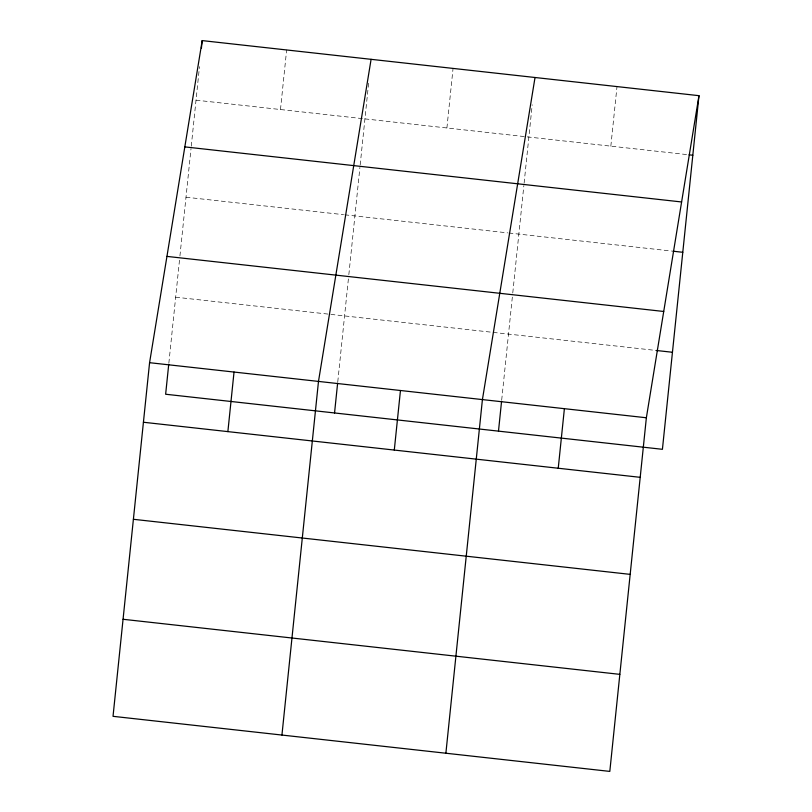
<?xml version="1.0" encoding="UTF-8"?>
<svg xmlns="http://www.w3.org/2000/svg" width="812" height="812" viewBox="0 0 812 812"><rect width="100%" height="100%" fill="white"/><g stroke="black" fill="none" stroke-linecap="round" stroke-linejoin="round"><path stroke-width="0.61" stroke-dasharray="4.06 3.04" d="M168.855 363.137L179.797 257.201M179.929 255.953L191.013 148.687M191.267 146.201L199.488 66.655M280.485 109.529L286.636 49.958M337.762 381.863L348.703 275.928M348.835 274.679L359.919 167.414M360.173 164.927L368.78 81.667M446.904 127.981L453.055 68.411M501.694 400.032L512.646 294.096M512.778 292.848L523.862 185.593M524.116 183.096L532.205 104.799M610.837 146.15L616.998 86.59M196.027 100.17L362.416 118.613M364.933 118.887L686.597 154.554M185.999 197.214L343.557 214.672M344.826 214.815L507.662 232.871M508.911 233.003L671.605 251.05M175.666 297.192L656.299 350.479"/><path stroke-width="1.22" d="M149.581 362.69L113.03 716.326L609.812 771.4L646.362 417.764L698.97 95.674L202.188 40.6L149.581 362.69L646.362 417.764M168.723 364.375L165.638 394.236L662.419 449.31L698.97 95.674M201.417 48.05L202.188 40.6M227.878 431.619L234.029 372.048M281.937 735.053L318.487 381.417L371.094 59.327M334.544 412.963L337.63 383.102M394.297 450.061L400.458 390.501M445.879 753.221L482.419 399.585L535.027 77.495M498.487 431.142L501.572 401.28M558.24 468.24L564.391 408.68M689.083 154.828L692.809 155.244M184.821 146.891L681.603 201.965M672.843 251.182L682.78 252.288M166.937 256.399L663.719 311.473M656.299 350.479L672.448 352.266M143.419 422.25L640.201 477.324M133.391 519.294L630.173 574.368M123.059 619.282L619.84 674.356"/></g></svg>
